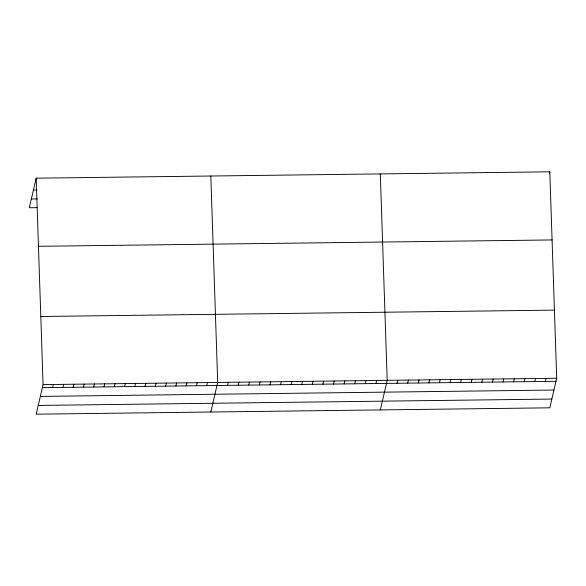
<?xml version="1.0" encoding="UTF-8"?>
<svg xmlns="http://www.w3.org/2000/svg" width="586" height="586" viewBox="0 0 586 586"><rect width="100%" height="100%" fill="white"/><g stroke="black" fill="none" stroke-linecap="round" stroke-linejoin="round"><path stroke-width="0.88" d="M36.178 178.181L43.078 384.614L36.2 414.185L549.822 407.819L556.7 378.256L549.8 171.815L36.178 178.181L29.3 207.744L37.006 207.649M52.645 387.529L53.348 384.482M62.914 387.405L63.625 384.357M73.184 387.28L73.895 384.233M83.461 387.148L84.164 384.101M93.731 387.024L94.441 383.977M104 386.892L104.711 383.852M114.277 386.767L114.988 383.72M124.547 386.643L125.258 383.596M134.824 386.511L135.527 383.471M145.094 386.386L145.804 383.339M155.363 386.262L156.074 383.215M165.64 386.13L166.351 383.083M175.91 386.006L176.62 382.958M186.187 385.881L186.89 382.834M196.457 385.749L197.167 382.702M206.726 385.625L207.437 382.577M210.828 412.017L217.706 382.453L210.814 176.012M227.595 385.368L228.306 382.321M238.187 385.236L238.898 382.189M248.779 385.105L249.49 382.057M259.371 384.973L260.081 381.925M269.97 384.841L270.673 381.794M280.562 384.709L281.273 381.662M291.154 384.577L291.865 381.53M301.746 384.445L302.457 381.398M312.345 384.313L313.049 381.266M322.937 384.182L323.64 381.142M333.529 384.05L334.24 381.01M344.121 383.925L344.832 380.878M354.713 383.793L355.424 380.746M365.312 383.662L366.016 380.614M375.904 383.53L376.615 380.482M380.321 409.922L387.207 380.351L380.307 173.917M397.088 383.266L397.799 380.219M407.68 383.134L408.391 380.087M418.279 383.002L418.983 379.955M428.871 382.87L429.582 379.823M439.463 382.739L440.174 379.699M450.055 382.607L450.766 379.567M460.647 382.482L461.358 379.435M471.247 382.35L471.95 379.303M481.839 382.219L482.549 379.171M492.43 382.087L493.141 379.039M549.448 173.339L549.8 171.815M503.022 381.955L503.733 378.908M513.614 381.823L514.325 378.776M524.214 381.691L524.917 378.644M534.806 381.559L535.516 378.512M545.398 381.427L546.108 378.38M33.439 189.974L36.859 189.937M31.336 198.998L37.328 198.918M38.456 246.303L552.078 239.945M40.8 316.491L554.422 310.126M43.078 384.614L556.7 378.256M42.368 387.661L555.989 381.296M40.331 396.414L553.953 390.049M38.237 405.431L551.858 399.066"/></g></svg>
